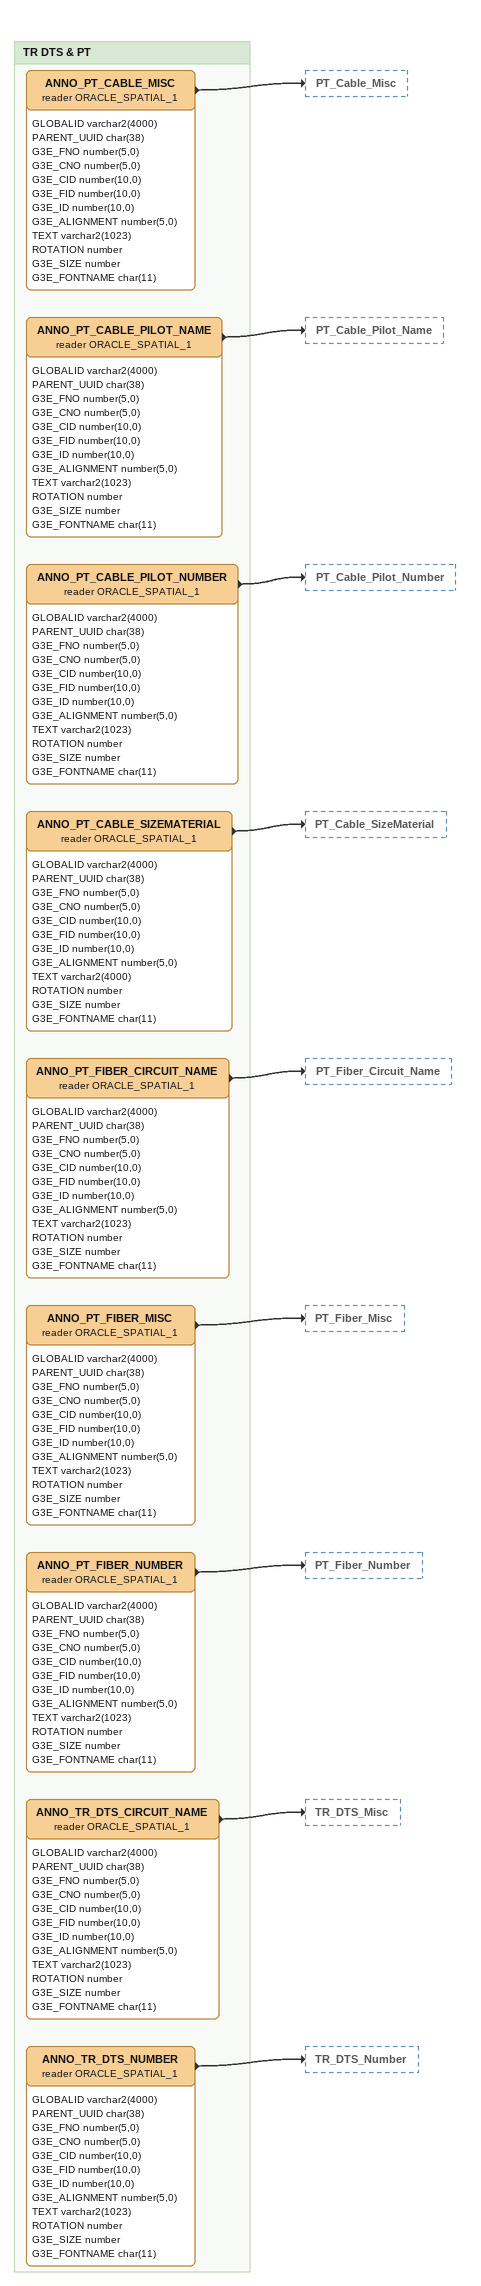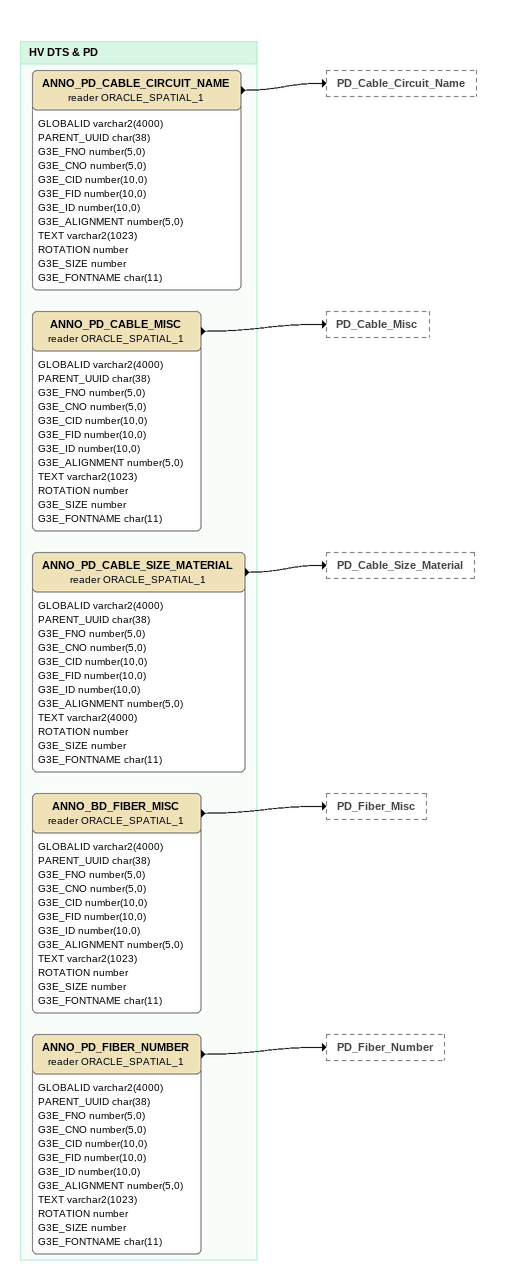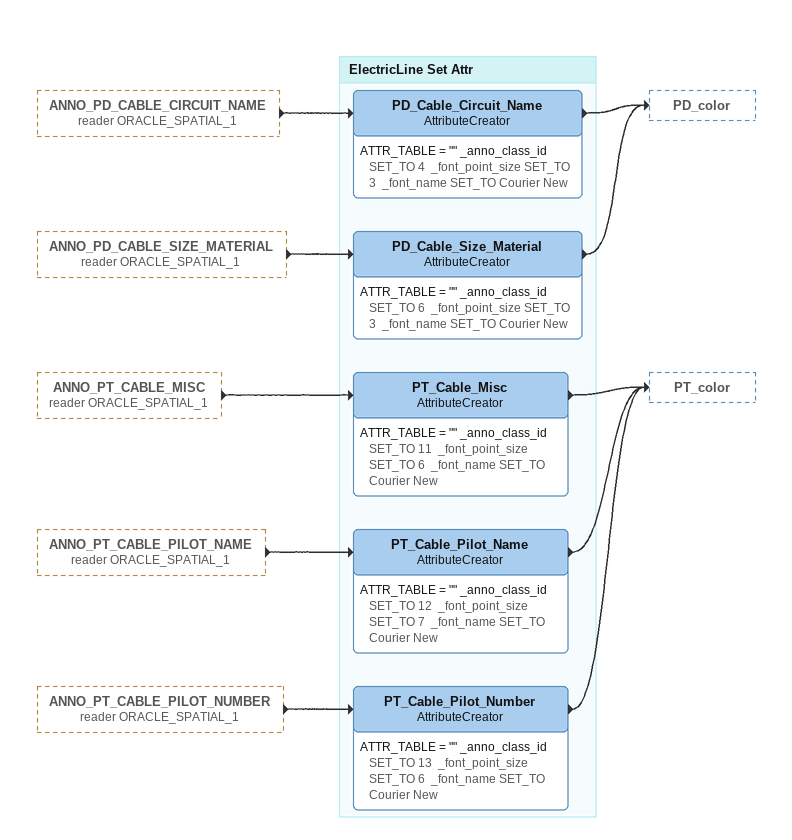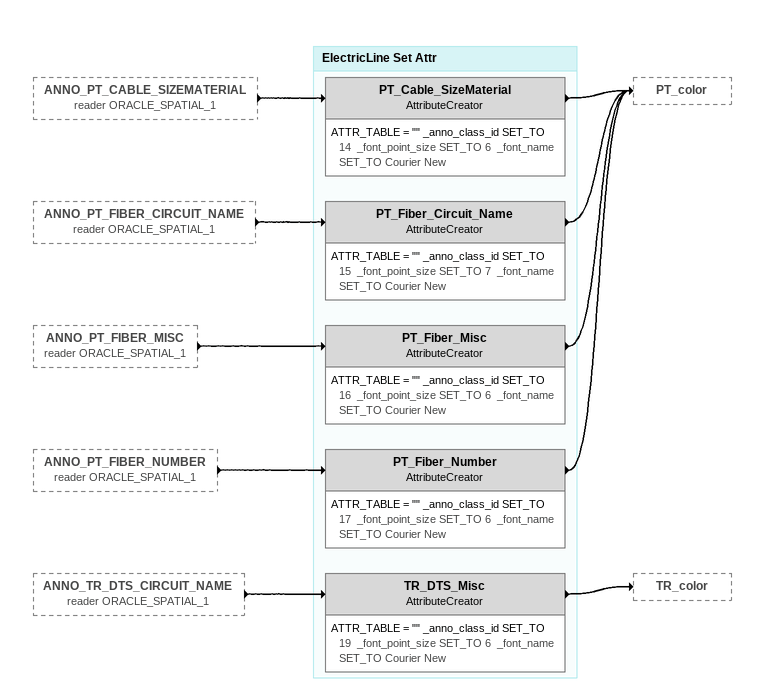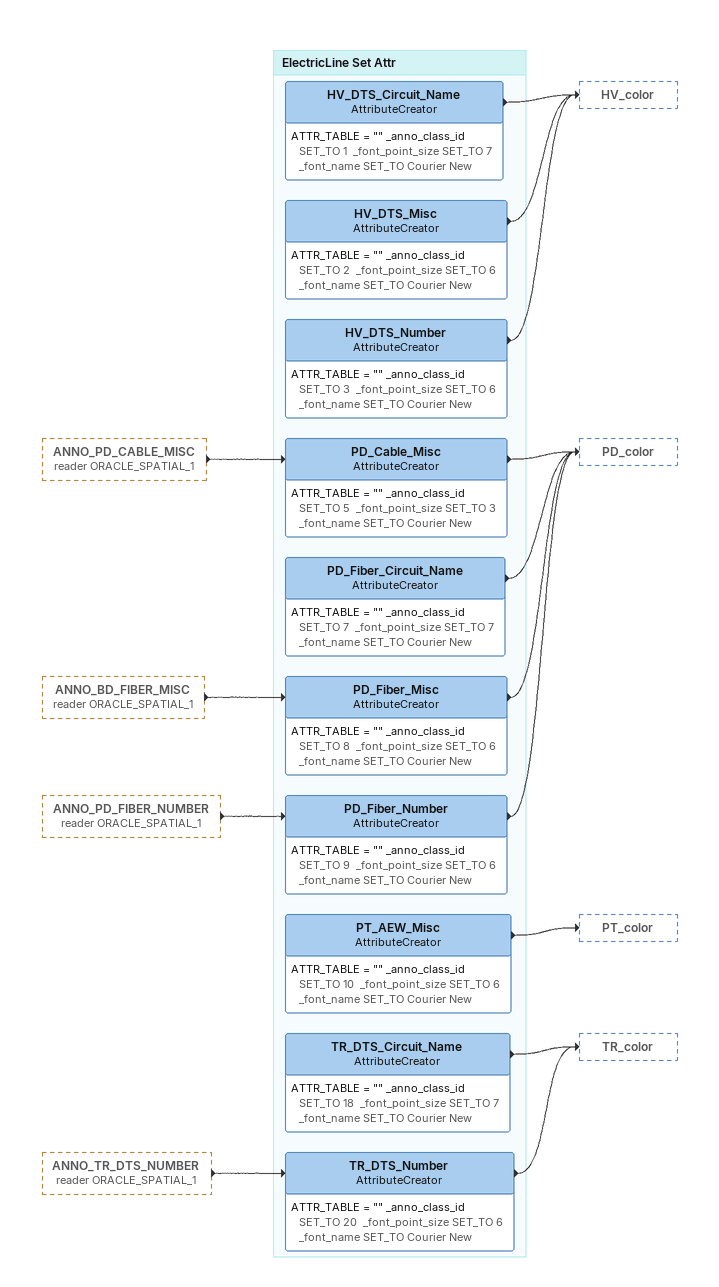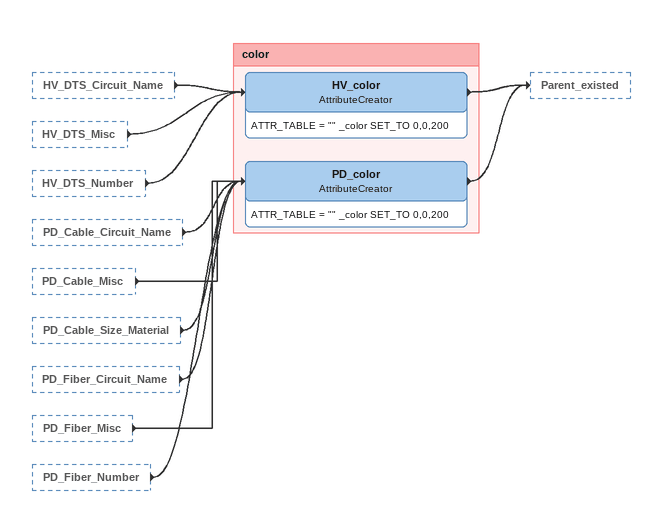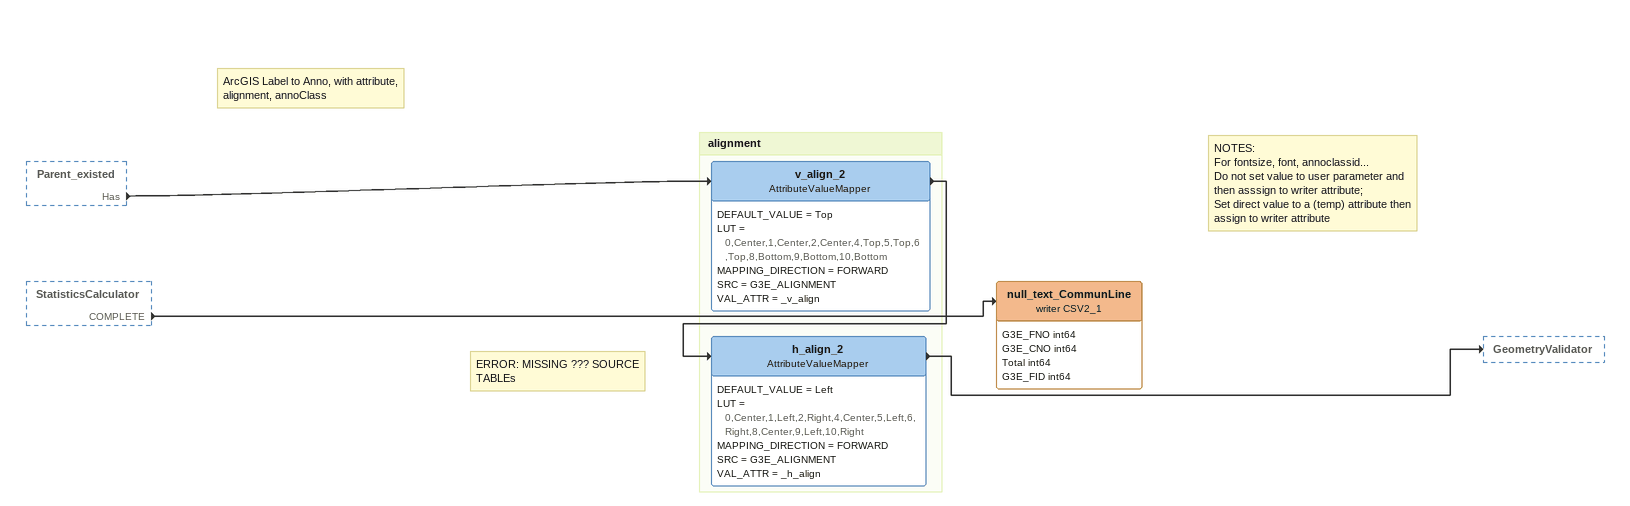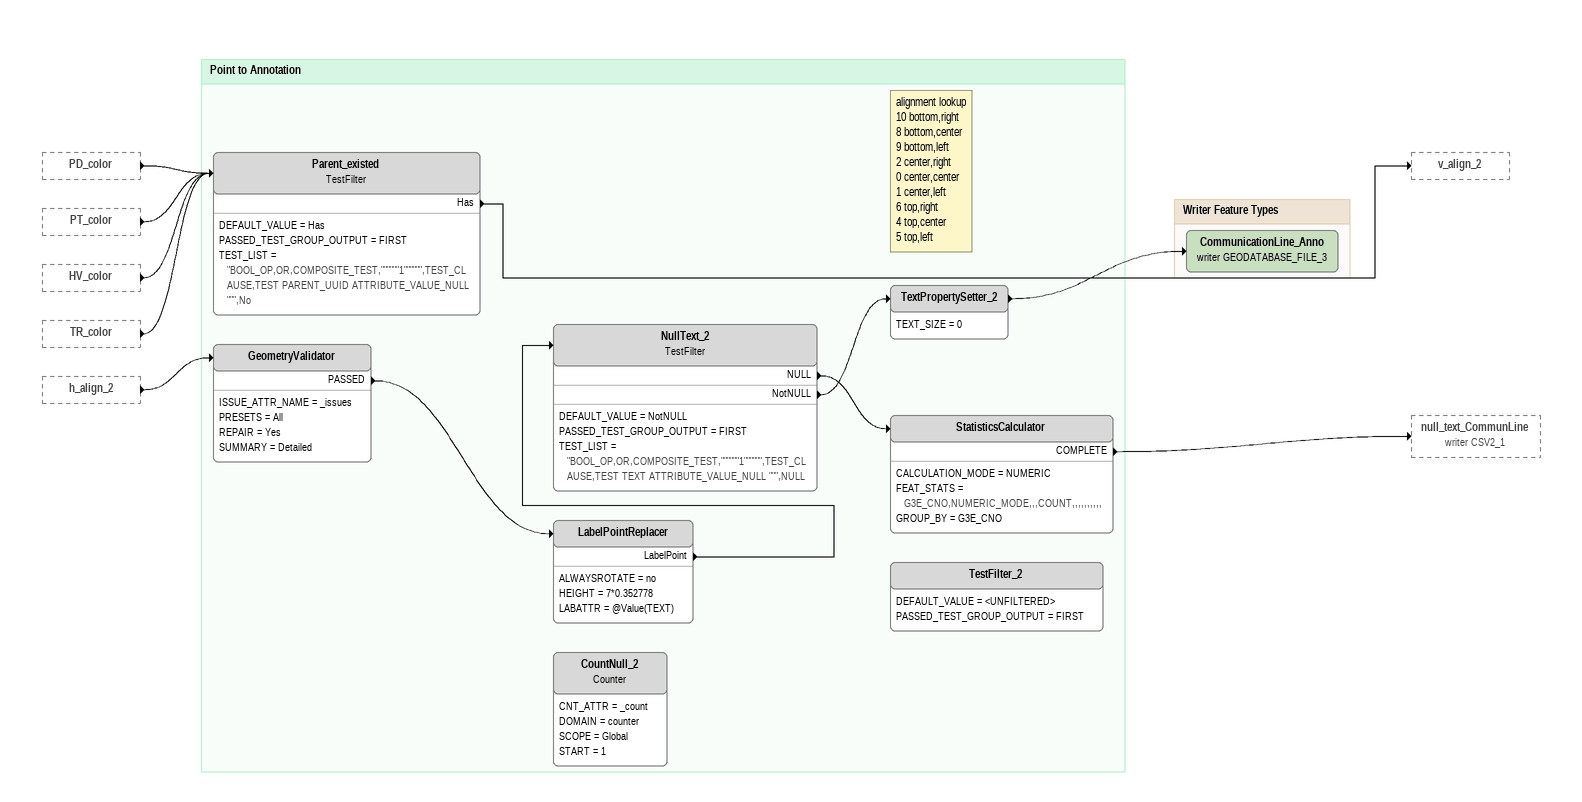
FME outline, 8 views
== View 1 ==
Bookmark: TR DTS & PT
ANNO_PT_CABLE_MISC (reader ORACLE_SPATIAL_1)
    attributes: GLOBALID varchar2(4000), PARENT_UUID char(38), G3E_FNO number(5,0), G3E_CNO number(5,0), G3E_CID number(10,0), G3E_FID number(10,0), G3E_ID number(10,0), G3E_ALIGNMENT number(5,0), TEXT varchar2(1023), ROTATION number, G3E_SIZE number, G3E_FONTNAME char(11)
    -> PT_Cable_Misc
ANNO_PT_CABLE_PILOT_NAME (reader ORACLE_SPATIAL_1)
    attributes: GLOBALID varchar2(4000), PARENT_UUID char(38), G3E_FNO number(5,0), G3E_CNO number(5,0), G3E_CID number(10,0), G3E_FID number(10,0), G3E_ID number(10,0), G3E_ALIGNMENT number(5,0), TEXT varchar2(1023), ROTATION number, G3E_SIZE number, G3E_FONTNAME char(11)
    -> PT_Cable_Pilot_Name
ANNO_PT_CABLE_PILOT_NUMBER (reader ORACLE_SPATIAL_1)
    attributes: GLOBALID varchar2(4000), PARENT_UUID char(38), G3E_FNO number(5,0), G3E_CNO number(5,0), G3E_CID number(10,0), G3E_FID number(10,0), G3E_ID number(10,0), G3E_ALIGNMENT number(5,0), TEXT varchar2(1023), ROTATION number, G3E_SIZE number, G3E_FONTNAME char(11)
    -> PT_Cable_Pilot_Number
ANNO_PT_CABLE_SIZEMATERIAL (reader ORACLE_SPATIAL_1)
    attributes: GLOBALID varchar2(4000), PARENT_UUID char(38), G3E_FNO number(5,0), G3E_CNO number(5,0), G3E_CID number(10,0), G3E_FID number(10,0), G3E_ID number(10,0), G3E_ALIGNMENT number(5,0), TEXT varchar2(4000), ROTATION number, G3E_SIZE number, G3E_FONTNAME char(11)
    -> PT_Cable_SizeMaterial
ANNO_PT_FIBER_CIRCUIT_NAME (reader ORACLE_SPATIAL_1)
    attributes: GLOBALID varchar2(4000), PARENT_UUID char(38), G3E_FNO number(5,0), G3E_CNO number(5,0), G3E_CID number(10,0), G3E_FID number(10,0), G3E_ID number(10,0), G3E_ALIGNMENT number(5,0), TEXT varchar2(1023), ROTATION number, G3E_SIZE number, G3E_FONTNAME char(11)
    -> PT_Fiber_Circuit_Name
ANNO_PT_FIBER_MISC (reader ORACLE_SPATIAL_1)
    attributes: GLOBALID varchar2(4000), PARENT_UUID char(38), G3E_FNO number(5,0), G3E_CNO number(5,0), G3E_CID number(10,0), G3E_FID number(10,0), G3E_ID number(10,0), G3E_ALIGNMENT number(5,0), TEXT varchar2(1023), ROTATION number, G3E_SIZE number, G3E_FONTNAME char(11)
    -> PT_Fiber_Misc
ANNO_PT_FIBER_NUMBER (reader ORACLE_SPATIAL_1)
    attributes: GLOBALID varchar2(4000), PARENT_UUID char(38), G3E_FNO number(5,0), G3E_CNO number(5,0), G3E_CID number(10,0), G3E_FID number(10,0), G3E_ID number(10,0), G3E_ALIGNMENT number(5,0), TEXT varchar2(1023), ROTATION number, G3E_SIZE number, G3E_FONTNAME char(11)
    -> PT_Fiber_Number
ANNO_TR_DTS_CIRCUIT_NAME (reader ORACLE_SPATIAL_1)
    attributes: GLOBALID varchar2(4000), PARENT_UUID char(38), G3E_FNO number(5,0), G3E_CNO number(5,0), G3E_CID number(10,0), G3E_FID number(10,0), G3E_ID number(10,0), G3E_ALIGNMENT number(5,0), TEXT varchar2(1023), ROTATION number, G3E_SIZE number, G3E_FONTNAME char(11)
    -> TR_DTS_Misc
ANNO_TR_DTS_NUMBER (reader ORACLE_SPATIAL_1)
    attributes: GLOBALID varchar2(4000), PARENT_UUID char(38), G3E_FNO number(5,0), G3E_CNO number(5,0), G3E_CID number(10,0), G3E_FID number(10,0), G3E_ID number(10,0), G3E_ALIGNMENT number(5,0), TEXT varchar2(1023), ROTATION number, G3E_SIZE number, G3E_FONTNAME char(11)
    -> TR_DTS_Number

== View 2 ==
Bookmark: HV DTS & PD
ANNO_PD_CABLE_CIRCUIT_NAME (reader ORACLE_SPATIAL_1)
    attributes: GLOBALID varchar2(4000), PARENT_UUID char(38), G3E_FNO number(5,0), G3E_CNO number(5,0), G3E_CID number(10,0), G3E_FID number(10,0), G3E_ID number(10,0), G3E_ALIGNMENT number(5,0), TEXT varchar2(1023), ROTATION number, G3E_SIZE number, G3E_FONTNAME char(11)
    -> PD_Cable_Circuit_Name
ANNO_PD_CABLE_SIZE_MATERIAL (reader ORACLE_SPATIAL_1)
    attributes: GLOBALID varchar2(4000), PARENT_UUID char(38), G3E_FNO number(5,0), G3E_CNO number(5,0), G3E_CID number(10,0), G3E_FID number(10,0), G3E_ID number(10,0), G3E_ALIGNMENT number(5,0), TEXT varchar2(4000), ROTATION number, G3E_SIZE number, G3E_FONTNAME char(11)
    -> PD_Cable_Size_Material
ANNO_PD_CABLE_MISC (reader ORACLE_SPATIAL_1)
    attributes: GLOBALID varchar2(4000), PARENT_UUID char(38), G3E_FNO number(5,0), G3E_CNO number(5,0), G3E_CID number(10,0), G3E_FID number(10,0), G3E_ID number(10,0), G3E_ALIGNMENT number(5,0), TEXT varchar2(1023), ROTATION number, G3E_SIZE number, G3E_FONTNAME char(11)
    -> PD_Cable_Misc
ANNO_BD_FIBER_MISC (reader ORACLE_SPATIAL_1)
    attributes: GLOBALID varchar2(4000), PARENT_UUID char(38), G3E_FNO number(5,0), G3E_CNO number(5,0), G3E_CID number(10,0), G3E_FID number(10,0), G3E_ID number(10,0), G3E_ALIGNMENT number(5,0), TEXT varchar2(1023), ROTATION number, G3E_SIZE number, G3E_FONTNAME char(11)
    -> PD_Fiber_Misc
ANNO_PD_FIBER_NUMBER (reader ORACLE_SPATIAL_1)
    attributes: GLOBALID varchar2(4000), PARENT_UUID char(38), G3E_FNO number(5,0), G3E_CNO number(5,0), G3E_CID number(10,0), G3E_FID number(10,0), G3E_ID number(10,0), G3E_ALIGNMENT number(5,0), TEXT varchar2(1023), ROTATION number, G3E_SIZE number, G3E_FONTNAME char(11)
    -> PD_Fiber_Number

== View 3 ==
ANNO_PD_CABLE_CIRCUIT_NAME (reader ORACLE_SPATIAL_1) [outside]
    -> PD_Cable_Circuit_Name
ANNO_PD_CABLE_SIZE_MATERIAL (reader ORACLE_SPATIAL_1) [outside]
    -> PD_Cable_Size_Material
ANNO_PT_CABLE_MISC (reader ORACLE_SPATIAL_1) [outside]
    -> PT_Cable_Misc
ANNO_PT_CABLE_PILOT_NAME (reader ORACLE_SPATIAL_1) [outside]
    -> PT_Cable_Pilot_Name
ANNO_PT_CABLE_PILOT_NUMBER (reader ORACLE_SPATIAL_1) [outside]
    -> PT_Cable_Pilot_Number

Bookmark: ElectricLine Set Attr
PD_Cable_Circuit_Name: AttributeCreator
    ATTR_TABLE = "" _anno_class_id SET_TO 4  _font_point_size SET_TO 3  _font_name SET_TO Courier New
    -> PD_color
PD_Cable_Size_Material: AttributeCreator
    ATTR_TABLE = "" _anno_class_id SET_TO 6  _font_point_size SET_TO 3  _font_name SET_TO Courier New
    -> PD_color
PT_Cable_Misc: AttributeCreator
    ATTR_TABLE = "" _anno_class_id SET_TO 11  _font_point_size SET_TO 6  _font_name SET_TO Courier New
    -> PT_color
PT_Cable_Pilot_Name: AttributeCreator
    ATTR_TABLE = "" _anno_class_id SET_TO 12  _font_point_size SET_TO 7  _font_name SET_TO Courier New
    -> PT_color
PT_Cable_Pilot_Number: AttributeCreator
    ATTR_TABLE = "" _anno_class_id SET_TO 13  _font_point_size SET_TO 6  _font_name SET_TO Courier New
    -> PT_color

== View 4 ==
ANNO_PT_CABLE_SIZEMATERIAL (reader ORACLE_SPATIAL_1) [outside]
    -> PT_Cable_SizeMaterial
ANNO_PT_FIBER_CIRCUIT_NAME (reader ORACLE_SPATIAL_1) [outside]
    -> PT_Fiber_Circuit_Name
ANNO_PT_FIBER_MISC (reader ORACLE_SPATIAL_1) [outside]
    -> PT_Fiber_Misc
ANNO_PT_FIBER_NUMBER (reader ORACLE_SPATIAL_1) [outside]
    -> PT_Fiber_Number
ANNO_TR_DTS_CIRCUIT_NAME (reader ORACLE_SPATIAL_1) [outside]
    -> TR_DTS_Misc

Bookmark: ElectricLine Set Attr
PT_Cable_SizeMaterial: AttributeCreator
    ATTR_TABLE = "" _anno_class_id SET_TO 14  _font_point_size SET_TO 6  _font_name SET_TO Courier New
    -> PT_color
PT_Fiber_Circuit_Name: AttributeCreator
    ATTR_TABLE = "" _anno_class_id SET_TO 15  _font_point_size SET_TO 7  _font_name SET_TO Courier New
    -> PT_color
PT_Fiber_Misc: AttributeCreator
    ATTR_TABLE = "" _anno_class_id SET_TO 16  _font_point_size SET_TO 6  _font_name SET_TO Courier New
    -> PT_color
PT_Fiber_Number: AttributeCreator
    ATTR_TABLE = "" _anno_class_id SET_TO 17  _font_point_size SET_TO 6  _font_name SET_TO Courier New
    -> PT_color
TR_DTS_Misc: AttributeCreator
    ATTR_TABLE = "" _anno_class_id SET_TO 19  _font_point_size SET_TO 6  _font_name SET_TO Courier New
    -> TR_color

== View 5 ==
ANNO_PD_CABLE_MISC (reader ORACLE_SPATIAL_1) [outside]
    -> PD_Cable_Misc
ANNO_BD_FIBER_MISC (reader ORACLE_SPATIAL_1) [outside]
    -> PD_Fiber_Misc
ANNO_PD_FIBER_NUMBER (reader ORACLE_SPATIAL_1) [outside]
    -> PD_Fiber_Number
ANNO_TR_DTS_NUMBER (reader ORACLE_SPATIAL_1) [outside]
    -> TR_DTS_Number

Bookmark: ElectricLine Set Attr
TR_DTS_Number: AttributeCreator
    ATTR_TABLE = "" _anno_class_id SET_TO 20  _font_point_size SET_TO 6  _font_name SET_TO Courier New
    -> TR_color
PD_Cable_Misc: AttributeCreator
    ATTR_TABLE = "" _anno_class_id SET_TO 5  _font_point_size SET_TO 3  _font_name SET_TO Courier New
    -> PD_color
PD_Fiber_Misc: AttributeCreator
    ATTR_TABLE = "" _anno_class_id SET_TO 8  _font_point_size SET_TO 6  _font_name SET_TO Courier New
    -> PD_color
PD_Fiber_Number: AttributeCreator
    ATTR_TABLE = "" _anno_class_id SET_TO 9  _font_point_size SET_TO 6  _font_name SET_TO Courier New
    -> PD_color
HV_DTS_Circuit_Name: AttributeCreator
    ATTR_TABLE = "" _anno_class_id SET_TO 1  _font_point_size SET_TO 7  _font_name SET_TO Courier New
    -> HV_color
HV_DTS_Misc: AttributeCreator
    ATTR_TABLE = "" _anno_class_id SET_TO 2  _font_point_size SET_TO 6  _font_name SET_TO Courier New
    -> HV_color
HV_DTS_Number: AttributeCreator
    ATTR_TABLE = "" _anno_class_id SET_TO 3  _font_point_size SET_TO 6  _font_name SET_TO Courier New
    -> HV_color
PD_Fiber_Circuit_Name: AttributeCreator
    ATTR_TABLE = "" _anno_class_id SET_TO 7  _font_point_size SET_TO 7  _font_name SET_TO Courier New
    -> PD_color
PT_AEW_Misc: AttributeCreator
    ATTR_TABLE = "" _anno_class_id SET_TO 10  _font_point_size SET_TO 6  _font_name SET_TO Courier New
    -> PT_color
TR_DTS_Circuit_Name: AttributeCreator
    ATTR_TABLE = "" _anno_class_id SET_TO 18  _font_point_size SET_TO 7  _font_name SET_TO Courier New
    -> TR_color

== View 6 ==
HV_DTS_Circuit_Name [outside]
    -> HV_color
HV_DTS_Misc [outside]
    -> HV_color
HV_DTS_Number [outside]
    -> HV_color
PD_Cable_Circuit_Name [outside]
    -> PD_color
PD_Cable_Misc [outside]
    -> PD_color
PD_Cable_Size_Material [outside]
    -> PD_color
PD_Fiber_Circuit_Name [outside]
    -> PD_color
PD_Fiber_Misc [outside]
    -> PD_color
PD_Fiber_Number [outside]
    -> PD_color

Bookmark: color
HV_color: AttributeCreator
    ATTR_TABLE = "" _color SET_TO 0,0,200
    -> Parent_existed
PD_color: AttributeCreator
    ATTR_TABLE = "" _color SET_TO 0,0,200
    -> Parent_existed

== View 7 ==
Parent_existed [outside]
    Has -> v_align_2
StatisticsCalculator [outside]
    COMPLETE -> null_text_CommunLine (writer CSV2_1)
Note: ArcGIS Label to Anno, with attribute, alignment, annoClass
Note: ERROR: MISSING ??? SOURCE TABLEs
Note: NOTES: / For fontsize, font, annoclassid... / Do not set value to user parameter and then asssign to writer attribute; / Set direct value to a (temp) attribute then assign to writer attribute
null_text_CommunLine (writer CSV2_1)
    attributes: G3E_FNO int64, G3E_CNO int64, Total int64, G3E_FID int64

Bookmark: alignment
v_align_2: AttributeValueMapper
    DEFAULT_VALUE = Top
    LUT = 0,Center,1,Center,2,Center,4,Top,5,Top,6,Top,8,Bottom,9,Bottom,10,Bottom
    MAPPING_DIRECTION = FORWARD
    SRC = G3E_ALIGNMENT
    VAL_ATTR = _v_align
    -> h_align_2
h_align_2: AttributeValueMapper
    DEFAULT_VALUE = Left
    LUT = 0,Center,1,Left,2,Right,4,Center,5,Left,6,Right,8,Center,9,Left,10,Right
    MAPPING_DIRECTION = FORWARD
    SRC = G3E_ALIGNMENT
    VAL_ATTR = _h_align
    -> GeometryValidator

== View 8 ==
PD_color [outside]
    -> Parent_existed
PT_color [outside]
    -> Parent_existed
HV_color [outside]
    -> Parent_existed
TR_color [outside]
    -> Parent_existed
h_align_2 [outside]
    -> GeometryValidator

Bookmark: Point to Annotation
Parent_existed: TestFilter
    DEFAULT_VALUE = Has
    PASSED_TEST_GROUP_OUTPUT = FIRST
    TEST_LIST = "BOOL_OP,OR,COMPOSITE_TEST,""""""1"""""",TEST_CLAUSE,TEST PARENT_UUID ATTRIBUTE_VALUE_NULL """,No
    Has -> v_align_2
GeometryValidator
    ISSUE_ATTR_NAME = _issues
    PRESETS = All
    REPAIR = Yes
    SUMMARY = Detailed
    PASSED -> LabelPointReplacer
LabelPointReplacer
    ALWAYSROTATE = no
    HEIGHT = 7*0.352778
    LABATTR = @Value(TEXT)
    LabelPoint -> NullText_2
NullText_2: TestFilter
    DEFAULT_VALUE = NotNULL
    PASSED_TEST_GROUP_OUTPUT = FIRST
    TEST_LIST = "BOOL_OP,OR,COMPOSITE_TEST,""""""1"""""",TEST_CLAUSE,TEST TEXT ATTRIBUTE_VALUE_NULL """,NULL
    NULL -> StatisticsCalculator
    NotNULL -> TextPropertySetter_2
Note: alignment lookup / 10 bottom,right / 8 bottom,center / 9 bottom,left / 2 center,right / 0 center,center / 1 center,left / 6 top,right / 4 top,center / 5 top,left
TextPropertySetter_2
    TEXT_SIZE = 0
    -> CommunicationLine_Anno (writer GEODATABASE_FILE_3)
StatisticsCalculator
    CALCULATION_MODE = NUMERIC
    FEAT_STATS = G3E_CNO,NUMERIC_MODE,,,COUNT,,,,,,,,,,
    GROUP_BY = G3E_CNO
    COMPLETE -> null_text_CommunLine (writer CSV2_1)
CountNull_2: Counter
    CNT_ATTR = _count
    DOMAIN = counter
    SCOPE = Global
    START = 1
TestFilter_2
    DEFAULT_VALUE = <UNFILTERED>
    PASSED_TEST_GROUP_OUTPUT = FIRST

Bookmark: Writer Feature Types
CommunicationLine_Anno (writer GEODATABASE_FILE_3)
